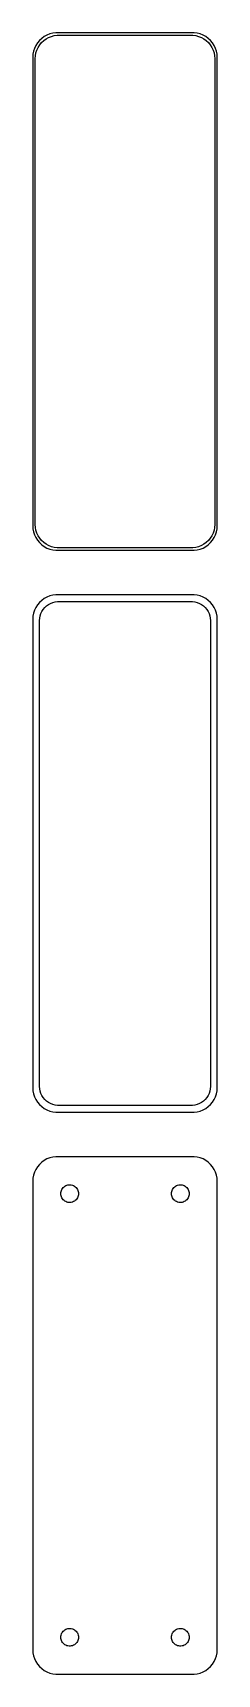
# Model space of a CAD drawing. Header units: metres. Extents: x -19 to 19, y 176 to 508.
import ezdxf

# ---------------------------------------------------------------- set-up
doc = ezdxf.new("R2010")
doc.units = ezdxf.units.M

msp = doc.modelspace()

# ---------------------------------------------------------------- linework, layer by layer
for p, q in [((-17.7951, 506.439), (-18.1315, 505.909)), ((-17.3948, 506.923), (-17.7951, 506.439)), ((-16.9371, 507.353), (-17.3948, 506.923)), ((-17.3428, 506.042), (-16.9626, 506.502)), ((-16.9626, 506.502), (-16.5278, 506.91)), ((-16.4291, 507.722), (-16.9371, 507.353)), ((-16.5278, 506.91), (-16.0452, 507.261)), ((-15.8789, 508.024), (-16.4291, 507.722)), ((-16.0452, 507.261), (-15.5224, 507.548)), ((-15.2951, 508.255), (-15.8789, 508.024)), ((-15.5224, 507.548), (-14.9678, 507.768)), ((-14.6869, 508.411), (-15.2951, 508.255)), ((-14.9678, 507.768), (-14.3901, 507.916)), ((-14.0639, 508.49), (-14.6869, 508.411)), ((-14.3901, 507.916), (-13.7982, 507.991)), ((14.0639, 508.49), (-14.0639, 508.49)), ((-13.7982, 507.991), (13.7982, 507.991)), ((13.7982, 507.991), (14.3901, 507.916)), ((14.6869, 508.411), (14.0639, 508.49)), ((14.3901, 507.916), (14.9678, 507.768)), ((15.2951, 508.255), (14.6869, 508.411)), ((14.9678, 507.768), (15.5224, 507.548)), ((15.8789, 508.024), (15.2951, 508.255)), ((15.5224, 507.548), (16.0452, 507.261)), ((16.4291, 507.722), (15.8789, 508.024)), ((16.0452, 507.261), (16.5278, 506.91)), ((16.9371, 507.353), (16.4291, 507.722)), ((16.5278, 506.91), (16.9626, 506.502)), ((17.3948, 506.923), (16.9371, 507.353)), ((16.9626, 506.502), (17.3428, 506.042)), ((17.7951, 506.439), (17.3948, 506.923)), ((18.1315, 505.909), (17.7951, 506.439)), ((-18.7106, 504.127), (-18.75, 503.5)), ((-18.75, 503.5), (-18.75, 408.5)), ((-18.5929, 504.743), (-18.7106, 504.127)), ((-18.3989, 505.341), (-18.5929, 504.743)), ((-18.1315, 505.909), (-18.3989, 505.341)), ((-18.25, 503.25), (-18.2125, 503.845)), ((-18.25, 408.75), (-18.25, 503.25)), ((-18.2125, 503.845), (-18.1008, 504.431)), ((-18.1008, 504.431), (-17.9164, 504.999)), ((-17.9164, 504.999), (-17.6624, 505.538)), ((-17.6624, 505.538), (-17.3428, 506.042)), ((17.3428, 506.042), (17.6624, 505.538)), ((17.6624, 505.538), (17.9164, 504.999)), ((17.9164, 504.999), (18.1008, 504.431)), ((18.1008, 504.431), (18.2125, 503.845)), ((18.3989, 505.341), (18.1315, 505.909)), ((18.2125, 503.845), (18.25, 503.25)), ((18.25, 503.25), (18.25, 408.75)), ((18.5929, 504.743), (18.3989, 505.341)), ((18.7106, 504.127), (18.5929, 504.743)), ((18.75, 503.5), (18.7106, 504.127)), ((18.75, 408.5), (18.75, 503.5)), ((-18.75, 408.5), (-18.7106, 407.873)), ((-18.7106, 407.873), (-18.5929, 407.257)), ((-18.5929, 407.257), (-18.3989, 406.659)), ((-18.3989, 406.659), (-18.1315, 406.091)), ((-18.2125, 408.155), (-18.25, 408.75)), ((-18.1008, 407.569), (-18.2125, 408.155)), ((-17.9164, 407.001), (-18.1008, 407.569)), ((-17.6624, 406.462), (-17.9164, 407.001)), ((-17.3428, 405.958), (-17.6624, 406.462)), ((17.6624, 406.462), (17.3428, 405.958)), ((17.9164, 407.001), (17.6624, 406.462)), ((18.1008, 407.569), (17.9164, 407.001)), ((18.2125, 408.155), (18.1008, 407.569)), ((18.1315, 406.091), (18.3989, 406.659)), ((18.25, 408.75), (18.2125, 408.155)), ((18.3989, 406.659), (18.5929, 407.257)), ((18.5929, 407.257), (18.7106, 407.873)), ((18.7106, 407.873), (18.75, 408.5)), ((-18.1315, 406.091), (-17.7951, 405.561)), ((-17.7951, 405.561), (-17.3948, 405.077)), ((-17.3948, 405.077), (-16.9371, 404.647)), ((-16.9626, 405.498), (-17.3428, 405.958)), ((-16.5278, 405.09), (-16.9626, 405.498)), ((-16.9371, 404.647), (-16.4291, 404.278)), ((-16.0452, 404.739), (-16.5278, 405.09)), ((-16.4291, 404.278), (-15.8789, 403.976)), ((-15.5224, 404.452), (-16.0452, 404.739)), ((-15.8789, 403.976), (-15.2951, 403.745)), ((-14.9678, 404.232), (-15.5224, 404.452)), ((-15.2951, 403.745), (-14.6869, 403.589)), ((-14.3901, 404.084), (-14.9678, 404.232)), ((-14.6869, 403.589), (-14.0639, 403.51)), ((-13.7982, 404.009), (-14.3901, 404.084)), ((-14.0639, 403.51), (14.0639, 403.51)), ((13.7982, 404.009), (-13.7982, 404.009)), ((14.3901, 404.084), (13.7982, 404.009)), ((14.0639, 403.51), (14.6869, 403.589)), ((14.9678, 404.232), (14.3901, 404.084)), ((14.6869, 403.589), (15.2951, 403.745)), ((15.5224, 404.452), (14.9678, 404.232)), ((15.2951, 403.745), (15.8789, 403.976)), ((16.0452, 404.739), (15.5224, 404.452)), ((15.8789, 403.976), (16.4291, 404.278)), ((16.5278, 405.09), (16.0452, 404.739)), ((16.4291, 404.278), (16.9371, 404.647)), ((16.9626, 405.498), (16.5278, 405.09)), ((16.9371, 404.647), (17.3948, 405.077)), ((17.3428, 405.958), (16.9626, 405.498)), ((17.3948, 405.077), (17.7951, 405.561)), ((17.7951, 405.561), (18.1315, 406.091)), ((-17.3948, 392.923), (-17.7951, 392.439)), ((-16.9371, 393.353), (-17.3948, 392.923)), ((-16.4291, 393.722), (-16.9371, 393.353)), ((-15.8789, 394.024), (-16.4291, 393.722)), ((-15.2951, 394.255), (-15.8789, 394.024)), ((-14.6869, 394.411), (-15.2951, 394.255)), ((-15.1475, 392.751), (-14.6957, 392.93)), ((-14.6957, 392.93), (-14.2251, 393.051)), ((-14.0639, 394.49), (-14.6869, 394.411)), ((-14.2251, 393.051), (-13.743, 393.112)), ((14.0639, 394.49), (-14.0639, 394.49)), ((-13.743, 393.112), (13.743, 393.112)), ((13.743, 393.112), (14.2251, 393.051)), ((14.6869, 394.411), (14.0639, 394.49)), ((14.2251, 393.051), (14.6957, 392.93)), ((15.2951, 394.255), (14.6869, 394.411)), ((14.6957, 392.93), (15.1475, 392.751)), ((15.8789, 394.024), (15.2951, 394.255)), ((16.4291, 393.722), (15.8789, 394.024)), ((16.9371, 393.353), (16.4291, 393.722)), ((17.3948, 392.923), (16.9371, 393.353)), ((17.7951, 392.439), (17.3948, 392.923)), ((-18.7106, 390.127), (-18.75, 389.5)), ((-18.5929, 390.743), (-18.7106, 390.127)), ((-18.3989, 391.341), (-18.5929, 390.743)), ((-18.1315, 391.909), (-18.3989, 391.341)), ((-17.7951, 392.439), (-18.1315, 391.909)), ((-17.3695, 389.25), (-17.339, 389.735)), ((-17.339, 389.735), (-17.2479, 390.212)), ((-17.2479, 390.212), (-17.0977, 390.674)), ((-17.0977, 390.674), (-16.8908, 391.114)), ((-16.8908, 391.114), (-16.6305, 391.524)), ((-16.6305, 391.524), (-16.3207, 391.899)), ((-16.3207, 391.899), (-15.9665, 392.231)), ((-15.9665, 392.231), (-15.5734, 392.517)), ((-15.5734, 392.517), (-15.1475, 392.751)), ((15.1475, 392.751), (15.5734, 392.517)), ((15.5734, 392.517), (15.9665, 392.231)), ((15.9665, 392.231), (16.3207, 391.899)), ((16.3207, 391.899), (16.6305, 391.524)), ((16.6305, 391.524), (16.8908, 391.114)), ((16.8908, 391.114), (17.0977, 390.674)), ((17.0977, 390.674), (17.2479, 390.212)), ((17.2479, 390.212), (17.339, 389.735)), ((17.339, 389.735), (17.3695, 389.25)), ((18.1315, 391.909), (17.7951, 392.439)), ((18.3989, 391.341), (18.1315, 391.909)), ((18.5929, 390.743), (18.3989, 391.341)), ((18.7106, 390.127), (18.5929, 390.743)), ((18.75, 389.5), (18.7106, 390.127)), ((-18.75, 389.5), (-18.75, 294.5)), ((-17.3695, 294.75), (-17.3695, 389.25)), ((17.3695, 389.25), (17.3695, 294.75)), ((18.75, 294.5), (18.75, 389.5)), ((-18.75, 294.5), (-18.7106, 293.873)), ((-18.7106, 293.873), (-18.5929, 293.257)), ((-18.5929, 293.257), (-18.3989, 292.659)), ((-17.339, 294.265), (-17.3695, 294.75)), ((-17.2479, 293.788), (-17.339, 294.265)), ((-17.0977, 293.326), (-17.2479, 293.788)), ((-16.8908, 292.886), (-17.0977, 293.326)), ((17.0977, 293.326), (16.8908, 292.886)), ((17.2479, 293.788), (17.0977, 293.326)), ((17.339, 294.265), (17.2479, 293.788)), ((17.3695, 294.75), (17.339, 294.265)), ((18.3989, 292.659), (18.5929, 293.257)), ((18.5929, 293.257), (18.7106, 293.873)), ((18.7106, 293.873), (18.75, 294.5)), ((-18.3989, 292.659), (-18.1315, 292.091)), ((-18.1315, 292.091), (-17.7951, 291.561)), ((-17.7951, 291.561), (-17.3948, 291.077)), ((-17.3948, 291.077), (-16.9371, 290.647)), ((-16.9371, 290.647), (-16.4291, 290.278)), ((-16.6305, 292.476), (-16.8908, 292.886)), ((-16.3207, 292.101), (-16.6305, 292.476)), ((-16.4291, 290.278), (-15.8789, 289.976)), ((-15.9665, 291.769), (-16.3207, 292.101)), ((-15.5734, 291.483), (-15.9665, 291.769)), ((-15.8789, 289.976), (-15.2951, 289.745)), ((-15.1475, 291.249), (-15.5734, 291.483)), ((-15.2951, 289.745), (-14.6869, 289.589)), ((-14.6957, 291.07), (-15.1475, 291.249)), ((-14.2251, 290.949), (-14.6957, 291.07)), ((-13.743, 290.888), (-14.2251, 290.949)), ((13.743, 290.888), (-13.743, 290.888)), ((14.2251, 290.949), (13.743, 290.888)), ((14.6957, 291.07), (14.2251, 290.949)), ((14.6869, 289.589), (15.2951, 289.745)), ((15.1475, 291.249), (14.6957, 291.07)), ((15.5734, 291.483), (15.1475, 291.249)), ((15.2951, 289.745), (15.8789, 289.976)), ((15.9665, 291.769), (15.5734, 291.483)), ((15.8789, 289.976), (16.4291, 290.278)), ((16.3207, 292.101), (15.9665, 291.769)), ((16.6305, 292.476), (16.3207, 292.101)), ((16.4291, 290.278), (16.9371, 290.647)), ((16.8908, 292.886), (16.6305, 292.476)), ((16.9371, 290.647), (17.3948, 291.077)), ((17.3948, 291.077), (17.7951, 291.561)), ((17.7951, 291.561), (18.1315, 292.091)), ((18.1315, 292.091), (18.3989, 292.659)), ((-14.6869, 289.589), (-14.0639, 289.51)), ((-14.0639, 289.51), (14.0639, 289.51)), ((14.0639, 289.51), (14.6869, 289.589)), ((-16.4291, 279.722), (-16.9371, 279.353)), ((-15.8789, 280.024), (-16.4291, 279.722)), ((-15.2951, 280.255), (-15.8789, 280.024)), ((-14.6869, 280.411), (-15.2951, 280.255)), ((-14.0639, 280.49), (-14.6869, 280.411)), ((14.0639, 280.49), (-14.0639, 280.49)), ((14.6869, 280.411), (14.0639, 280.49)), ((15.2951, 280.255), (14.6869, 280.411)), ((15.8789, 280.024), (15.2951, 280.255)), ((16.4291, 279.722), (15.8789, 280.024)), ((16.9371, 279.353), (16.4291, 279.722)), ((-18.5929, 276.743), (-18.7106, 276.127)), ((-18.3989, 277.341), (-18.5929, 276.743)), ((-18.1315, 277.909), (-18.3989, 277.341)), ((-17.7951, 278.439), (-18.1315, 277.909)), ((-17.3948, 278.923), (-17.7951, 278.439)), ((-16.9371, 279.353), (-17.3948, 278.923)), ((17.3948, 278.923), (16.9371, 279.353)), ((17.7951, 278.439), (17.3948, 278.923)), ((18.1315, 277.909), (17.7951, 278.439)), ((18.3989, 277.341), (18.1315, 277.909)), ((18.5929, 276.743), (18.3989, 277.341)), ((18.7106, 276.127), (18.5929, 276.743)), ((-18.7106, 276.127), (-18.75, 275.5)), ((-18.75, 275.5), (-18.75, 180.5)), ((-13.05, 273), (-13.0358, 273.226)), ((-13.0358, 273.226), (-12.9934, 273.448)), ((-12.9934, 273.448), (-12.9236, 273.663)), ((-12.9236, 273.663), (-12.8273, 273.867)), ((-12.8273, 273.867), (-12.7062, 274.058)), ((-12.7062, 274.058), (-12.5621, 274.232)), ((-12.5621, 274.232), (-12.3974, 274.387)), ((-12.3974, 274.387), (-12.2145, 274.52)), ((-12.2145, 274.52), (-12.0164, 274.629)), ((-12.0164, 274.629), (-11.8062, 274.712)), ((-11.8062, 274.712), (-11.5873, 274.768)), ((-11.5873, 274.768), (-11.363, 274.796)), ((-11.363, 274.796), (-11.137, 274.796)), ((-11.137, 274.796), (-10.9127, 274.768)), ((-10.9127, 274.768), (-10.6938, 274.712)), ((-10.6938, 274.712), (-10.4836, 274.629)), ((-10.4836, 274.629), (-10.2855, 274.52)), ((-10.2855, 274.52), (-10.1026, 274.387)), ((-10.1026, 274.387), (-9.93785, 274.232)), ((-9.93785, 274.232), (-9.79376, 274.058)), ((-9.79376, 274.058), (-9.67264, 273.867)), ((-9.67264, 273.867), (-9.5764, 273.663)), ((-9.5764, 273.663), (-9.50655, 273.448)), ((-9.50655, 273.448), (-9.46419, 273.226)), ((-9.46419, 273.226), (-9.45, 273)), ((9.45, 273), (9.46419, 273.226)), ((9.46419, 273.226), (9.50655, 273.448)), ((9.50655, 273.448), (9.5764, 273.663)), ((9.5764, 273.663), (9.67264, 273.867)), ((9.67264, 273.867), (9.79376, 274.058)), ((9.79376, 274.058), (9.93785, 274.232)), ((9.93785, 274.232), (10.1026, 274.387)), ((10.1026, 274.387), (10.2855, 274.52)), ((10.2855, 274.52), (10.4836, 274.629)), ((10.4836, 274.629), (10.6938, 274.712)), ((10.6938, 274.712), (10.9127, 274.768)), ((10.9127, 274.768), (11.137, 274.796)), ((11.137, 274.796), (11.363, 274.796)), ((11.363, 274.796), (11.5873, 274.768)), ((11.5873, 274.768), (11.8062, 274.712)), ((11.8062, 274.712), (12.0164, 274.629)), ((12.0164, 274.629), (12.2145, 274.52)), ((12.2145, 274.52), (12.3974, 274.387)), ((12.3974, 274.387), (12.5621, 274.232)), ((12.5621, 274.232), (12.7062, 274.058)), ((12.7062, 274.058), (12.8273, 273.867)), ((12.8273, 273.867), (12.9236, 273.663)), ((12.9236, 273.663), (12.9934, 273.448)), ((12.9934, 273.448), (13.0358, 273.226)), ((13.0358, 273.226), (13.05, 273)), ((18.75, 275.5), (18.7106, 276.127)), ((18.75, 180.5), (18.75, 275.5)), ((-13.0358, 272.774), (-13.05, 273)), ((-12.9934, 272.552), (-13.0358, 272.774)), ((-12.9236, 272.337), (-12.9934, 272.552)), ((-12.8273, 272.133), (-12.9236, 272.337)), ((-12.7062, 271.942), (-12.8273, 272.133)), ((-12.5621, 271.768), (-12.7062, 271.942)), ((-12.3974, 271.613), (-12.5621, 271.768)), ((-12.2145, 271.48), (-12.3974, 271.613)), ((-12.0164, 271.371), (-12.2145, 271.48)), ((-11.8062, 271.288), (-12.0164, 271.371)), ((-11.5873, 271.232), (-11.8062, 271.288)), ((-11.363, 271.204), (-11.5873, 271.232)), ((-11.137, 271.204), (-11.363, 271.204)), ((-10.9127, 271.232), (-11.137, 271.204)), ((-10.6938, 271.288), (-10.9127, 271.232)), ((-10.4836, 271.371), (-10.6938, 271.288)), ((-10.2855, 271.48), (-10.4836, 271.371)), ((-10.1026, 271.613), (-10.2855, 271.48)), ((-9.93785, 271.768), (-10.1026, 271.613)), ((-9.79376, 271.942), (-9.93785, 271.768)), ((-9.67264, 272.133), (-9.79376, 271.942)), ((-9.5764, 272.337), (-9.67264, 272.133)), ((-9.50655, 272.552), (-9.5764, 272.337)), ((-9.46419, 272.774), (-9.50655, 272.552)), ((-9.45, 273), (-9.46419, 272.774)), ((9.46419, 272.774), (9.45, 273)), ((9.50655, 272.552), (9.46419, 272.774)), ((9.5764, 272.337), (9.50655, 272.552)), ((9.67264, 272.133), (9.5764, 272.337)), ((9.79376, 271.942), (9.67264, 272.133)), ((9.93785, 271.768), (9.79376, 271.942)), ((10.1026, 271.613), (9.93785, 271.768)), ((10.2855, 271.48), (10.1026, 271.613)), ((10.4836, 271.371), (10.2855, 271.48)), ((10.6938, 271.288), (10.4836, 271.371)), ((10.9127, 271.232), (10.6938, 271.288)), ((11.137, 271.204), (10.9127, 271.232)), ((11.363, 271.204), (11.137, 271.204)), ((11.5873, 271.232), (11.363, 271.204)), ((11.8062, 271.288), (11.5873, 271.232)), ((12.0164, 271.371), (11.8062, 271.288)), ((12.2145, 271.48), (12.0164, 271.371)), ((12.3974, 271.613), (12.2145, 271.48)), ((12.5621, 271.768), (12.3974, 271.613)), ((12.7062, 271.942), (12.5621, 271.768)), ((12.8273, 272.133), (12.7062, 271.942)), ((12.9236, 272.337), (12.8273, 272.133)), ((12.9934, 272.552), (12.9236, 272.337)), ((13.0358, 272.774), (12.9934, 272.552)), ((13.05, 273), (13.0358, 272.774)), ((-13.05, 183), (-13.0358, 183.226)), ((-13.0358, 183.226), (-12.9934, 183.448)), ((-12.9934, 183.448), (-12.9236, 183.663)), ((-12.9236, 183.663), (-12.8273, 183.867)), ((-12.8273, 183.867), (-12.7062, 184.058)), ((-12.7062, 184.058), (-12.5621, 184.232)), ((-12.5621, 184.232), (-12.3974, 184.387)), ((-12.3974, 184.387), (-12.2145, 184.52)), ((-12.2145, 184.52), (-12.0164, 184.629)), ((-12.0164, 184.629), (-11.8062, 184.712)), ((-11.8062, 184.712), (-11.5873, 184.768)), ((-11.5873, 184.768), (-11.363, 184.796)), ((-11.363, 184.796), (-11.137, 184.796)), ((-11.137, 184.796), (-10.9127, 184.768)), ((-10.9127, 184.768), (-10.6938, 184.712)), ((-10.6938, 184.712), (-10.4836, 184.629)), ((-10.4836, 184.629), (-10.2855, 184.52)), ((-10.2855, 184.52), (-10.1026, 184.387)), ((-10.1026, 184.387), (-9.93785, 184.232)), ((-9.93785, 184.232), (-9.79376, 184.058)), ((-9.79376, 184.058), (-9.67264, 183.867)), ((-9.67264, 183.867), (-9.5764, 183.663)), ((-9.5764, 183.663), (-9.50655, 183.448)), ((-9.50655, 183.448), (-9.46419, 183.226)), ((-9.46419, 183.226), (-9.45, 183)), ((9.45, 183), (9.46419, 183.226)), ((9.46419, 183.226), (9.50655, 183.448)), ((9.50655, 183.448), (9.5764, 183.663)), ((9.5764, 183.663), (9.67264, 183.867)), ((9.67264, 183.867), (9.79376, 184.058)), ((9.79376, 184.058), (9.93785, 184.232)), ((9.93785, 184.232), (10.1026, 184.387)), ((10.1026, 184.387), (10.2855, 184.52)), ((10.2855, 184.52), (10.4836, 184.629)), ((10.4836, 184.629), (10.6938, 184.712)), ((10.6938, 184.712), (10.9127, 184.768)), ((10.9127, 184.768), (11.137, 184.796)), ((11.137, 184.796), (11.363, 184.796)), ((11.363, 184.796), (11.5873, 184.768)), ((11.5873, 184.768), (11.8062, 184.712)), ((11.8062, 184.712), (12.0164, 184.629)), ((12.0164, 184.629), (12.2145, 184.52)), ((12.2145, 184.52), (12.3974, 184.387)), ((12.3974, 184.387), (12.5621, 184.232)), ((12.5621, 184.232), (12.7062, 184.058)), ((12.7062, 184.058), (12.8273, 183.867)), ((12.8273, 183.867), (12.9236, 183.663)), ((12.9236, 183.663), (12.9934, 183.448)), ((12.9934, 183.448), (13.0358, 183.226)), ((13.0358, 183.226), (13.05, 183)), ((-18.75, 180.5), (-18.7106, 179.873)), ((-18.7106, 179.873), (-18.5929, 179.257)), ((-13.0358, 182.774), (-13.05, 183)), ((-12.9934, 182.552), (-13.0358, 182.774)), ((-12.9236, 182.337), (-12.9934, 182.552)), ((-12.8273, 182.133), (-12.9236, 182.337)), ((-12.7062, 181.942), (-12.8273, 182.133)), ((-12.5621, 181.768), (-12.7062, 181.942)), ((-12.3974, 181.613), (-12.5621, 181.768)), ((-12.2145, 181.48), (-12.3974, 181.613)), ((-12.0164, 181.371), (-12.2145, 181.48)), ((-11.8062, 181.288), (-12.0164, 181.371)), ((-11.5873, 181.232), (-11.8062, 181.288)), ((-11.363, 181.204), (-11.5873, 181.232)), ((-11.137, 181.204), (-11.363, 181.204)), ((-10.9127, 181.232), (-11.137, 181.204)), ((-10.6938, 181.288), (-10.9127, 181.232)), ((-10.4836, 181.371), (-10.6938, 181.288)), ((-10.2855, 181.48), (-10.4836, 181.371)), ((-10.1026, 181.613), (-10.2855, 181.48)), ((-9.93785, 181.768), (-10.1026, 181.613)), ((-9.79376, 181.942), (-9.93785, 181.768)), ((-9.67264, 182.133), (-9.79376, 181.942)), ((-9.5764, 182.337), (-9.67264, 182.133)), ((-9.50655, 182.552), (-9.5764, 182.337)), ((-9.46419, 182.774), (-9.50655, 182.552)), ((-9.45, 183), (-9.46419, 182.774)), ((9.46419, 182.774), (9.45, 183)), ((9.50655, 182.552), (9.46419, 182.774)), ((9.5764, 182.337), (9.50655, 182.552)), ((9.67264, 182.133), (9.5764, 182.337)), ((9.79376, 181.942), (9.67264, 182.133)), ((9.93785, 181.768), (9.79376, 181.942)), ((10.1026, 181.613), (9.93785, 181.768)), ((10.2855, 181.48), (10.1026, 181.613)), ((10.4836, 181.371), (10.2855, 181.48)), ((10.6938, 181.288), (10.4836, 181.371)), ((10.9127, 181.232), (10.6938, 181.288)), ((11.137, 181.204), (10.9127, 181.232)), ((11.363, 181.204), (11.137, 181.204)), ((11.5873, 181.232), (11.363, 181.204)), ((11.8062, 181.288), (11.5873, 181.232)), ((12.0164, 181.371), (11.8062, 181.288)), ((12.2145, 181.48), (12.0164, 181.371)), ((12.3974, 181.613), (12.2145, 181.48)), ((12.5621, 181.768), (12.3974, 181.613)), ((12.7062, 181.942), (12.5621, 181.768)), ((12.8273, 182.133), (12.7062, 181.942)), ((12.9236, 182.337), (12.8273, 182.133)), ((12.9934, 182.552), (12.9236, 182.337)), ((13.0358, 182.774), (12.9934, 182.552)), ((13.05, 183), (13.0358, 182.774)), ((18.5929, 179.257), (18.7106, 179.873)), ((18.7106, 179.873), (18.75, 180.5)), ((-18.5929, 179.257), (-18.3989, 178.659)), ((-18.3989, 178.659), (-18.1315, 178.091)), ((-18.1315, 178.091), (-17.7951, 177.561)), ((-17.7951, 177.561), (-17.3948, 177.077)), ((-17.3948, 177.077), (-16.9371, 176.647)), ((-16.9371, 176.647), (-16.4291, 176.278)), ((16.4291, 176.278), (16.9371, 176.647)), ((16.9371, 176.647), (17.3948, 177.077)), ((17.3948, 177.077), (17.7951, 177.561)), ((17.7951, 177.561), (18.1315, 178.091)), ((18.1315, 178.091), (18.3989, 178.659)), ((18.3989, 178.659), (18.5929, 179.257)), ((-16.4291, 176.278), (-15.8789, 175.976)), ((-15.8789, 175.976), (-15.2951, 175.745)), ((-15.2951, 175.745), (-14.6869, 175.589)), ((-14.6869, 175.589), (-14.0639, 175.51)), ((-14.0639, 175.51), (14.0639, 175.51)), ((14.0639, 175.51), (14.6869, 175.589)), ((14.6869, 175.589), (15.2951, 175.745)), ((15.2951, 175.745), (15.8789, 175.976)), ((15.8789, 175.976), (16.4291, 176.278))]:
    msp.add_line(p, q)

doc.saveas('drawing.dxf')
